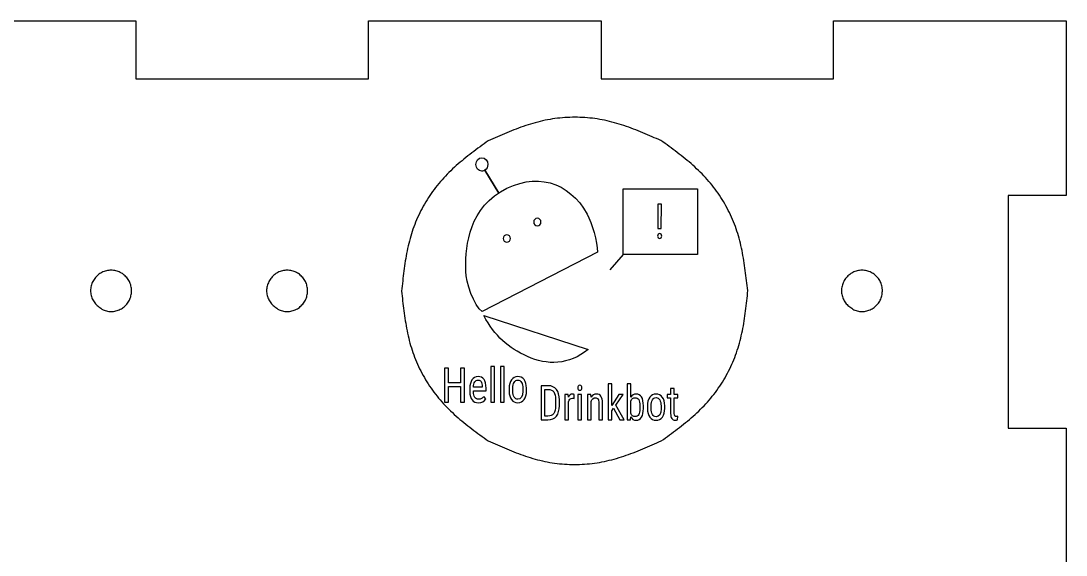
# Model space of a CAD drawing. Extents: x 594 to 1131, y 303 to 853.
# Drawn here: x 807.9 to 897.8, y 800.4 to 846.3 of the extents above; entities that cross this region are included whole.
import ezdxf

# ---------------------------------------------------------------- set-up
doc = ezdxf.new("R2010")
doc.units = 0
doc.layers.get('0').update_dxf_attribs({"linetype": 'CONTINUOUS'})

msp = doc.modelspace()

# ---------------------------------------------------------------- linework, layer by layer
at = {"color": 7}
for p, q in [((797.807448, 846.316372), (817.809525, 846.316372)), ((817.809525, 846.316372), (817.809525, 841.342311)), ((837.811601, 841.342311), (837.811601, 846.316372)), ((837.811601, 846.316372), (857.813678, 846.316372)), ((857.813678, 846.316372), (857.813678, 841.342311)), ((877.780486, 841.342311), (877.780486, 846.316372)), ((877.780486, 846.316372), (897.782562, 846.316372)), ((897.782562, 846.316372), (897.782562, 831.323625)), ((817.809525, 841.342311), (837.811601, 841.342311)), ((857.813678, 841.342311), (877.780486, 841.342311)), ((897.782562, 831.323625), (892.808501, 831.323625)), ((892.808501, 831.323625), (892.808501, 811.321548)), ((892.808501, 811.321548), (897.782562, 811.321548)), ((897.782562, 811.321548), (897.782562, 791.319471))]:
    msp.add_line(p, q, dxfattribs=at)
at = {"color": 0}
for p, q in [((847.804094, 833.478218), (849.006933, 831.50592)), ((849.006933, 831.50592), (847.804094, 833.478218)), ((859.688224, 831.888481), (866.085804, 831.888481)), ((859.688224, 826.229636), (859.688224, 831.888481)), ((859.688224, 831.888481), (866.085802, 831.888481)), ((859.688224, 826.229636), (859.688224, 831.888481)), ((866.085802, 831.888481), (866.085802, 826.229636)), ((866.085804, 831.888481), (866.085804, 826.229636)), ((862.99858, 830.570227), (862.666563, 830.570227)), ((862.666563, 830.570227), (862.689768, 828.470265)), ((862.973589, 828.470265), (862.99858, 830.570227)), ((862.689768, 828.470265), (862.973589, 828.470265)), ((857.499478, 826.455542), (847.586769, 821.340505)), ((859.688224, 826.229636), (858.540445, 824.937506)), ((866.085804, 826.229636), (859.688224, 826.229636)), ((866.085802, 826.229636), (859.688224, 826.229636)), ((847.724265, 820.992045), (856.689069, 818.091033)), ((844.677457, 816.465081), (844.350795, 816.465081)), ((844.350795, 816.465081), (844.350795, 813.539201)), ((844.677457, 815.207113), (844.677457, 816.465081)), ((846.051937, 816.465081), (845.72349, 816.465081)), ((845.72349, 816.465081), (845.72349, 815.207113)), ((846.051937, 813.539201), (846.051937, 816.465081)), ((848.625962, 816.625843), (848.310011, 816.625843)), ((848.310011, 816.625843), (848.310011, 813.539201)), ((848.625962, 813.539201), (848.625962, 816.625843)), ((849.463146, 816.625843), (849.147194, 816.625843)), ((849.147194, 816.625843), (849.147194, 813.539201)), ((849.463146, 813.539201), (849.463146, 816.625843)), ((845.72349, 815.207113), (844.677457, 815.207113)), ((858.714174, 815.121914), (858.398222, 815.121914)), ((858.398222, 815.121914), (858.398222, 812.035272)), ((858.714174, 813.275153), (858.714174, 815.121914)), ((860.359979, 815.121914), (860.045812, 815.121914)), ((860.045812, 815.121914), (860.045812, 812.035272)), ((860.359979, 813.970452), (860.359979, 815.121914)), ((844.677457, 813.539201), (844.677457, 814.891616)), ((844.677457, 814.891616), (845.72349, 814.891616)), ((845.72349, 814.891616), (845.72349, 813.539201)), ((846.514262, 814.714777), (846.514262, 814.451529)), ((846.828429, 814.469614), (846.828429, 814.519853)), ((846.828429, 814.519853), (847.906592, 814.519853)), ((847.59064, 814.825302), (846.830214, 814.825302)), ((847.59064, 814.87353), (847.59064, 814.825302)), ((847.906592, 814.519853), (847.906592, 814.752958)), ((849.89334, 814.726835), (849.89334, 814.48971)), ((850.209292, 814.521862), (850.209292, 814.728844)), ((851.071465, 814.726835), (851.071465, 814.481671)), ((851.387417, 814.521862), (851.387417, 814.750949)), ((853.255526, 814.961152), (852.636118, 814.961152)), ((852.636118, 814.961152), (852.636118, 812.035272)), ((852.96278, 812.350768), (852.96278, 814.645655)), ((852.96278, 814.645655), (853.255526, 814.645655)), ((854.985228, 814.209586), (854.678202, 814.209586)), ((854.678202, 814.209586), (854.678202, 812.035272)), ((854.990584, 813.988538), (854.985228, 814.209586)), ((855.476114, 813.876004), (855.474329, 814.221643)), ((856.131223, 814.209586), (855.815271, 814.209586)), ((855.815271, 814.209586), (855.815271, 812.035272)), ((856.131223, 812.035272), (856.131223, 814.209586)), ((856.627464, 814.209586), (856.627464, 812.035272)), ((856.925565, 814.209586), (856.627464, 814.209586)), ((856.93449, 813.974471), (856.925565, 814.209586)), ((859.315732, 814.209586), (858.714174, 813.275153)), ((859.080107, 813.301277), (859.69416, 814.209586)), ((859.69416, 814.209586), (859.315732, 814.209586)), ((863.781898, 814.209586), (863.487367, 814.209586)), ((863.487367, 814.209586), (863.487367, 813.922223)), ((863.781898, 814.736084), (863.781898, 814.209586)), ((864.096065, 814.736084), (863.781898, 814.736084)), ((864.096065, 814.209586), (864.096065, 814.736084)), ((864.387026, 814.209586), (864.096065, 814.209586)), ((864.387026, 813.922223), (864.387026, 814.209586)), ((844.350795, 813.539201), (844.677457, 813.539201)), ((845.72349, 813.539201), (846.051937, 813.539201)), ((847.890527, 813.824554), (847.726303, 814.049622)), ((848.310011, 813.539201), (848.625962, 813.539201)), ((849.147194, 813.539201), (849.463146, 813.539201)), ((853.891, 813.750628), (853.891, 813.231729)), ((854.214092, 813.24903), (854.214092, 813.739356)), ((854.994154, 812.035272), (854.994154, 813.59065)), ((856.943416, 812.035272), (856.943416, 813.614765)), ((857.609235, 813.46405), (857.609235, 812.035272)), ((857.923402, 812.035272), (857.923402, 813.480126)), ((859.774487, 812.035272), (859.080107, 813.301277)), ((860.359979, 812.603593), (860.359979, 813.637246)), ((863.487367, 813.922223), (863.781898, 813.922223)), ((863.781898, 813.922223), (863.781898, 812.571817)), ((864.096065, 812.572131), (864.096065, 813.922223)), ((864.096065, 813.922223), (864.387026, 813.922223)), ((858.714174, 812.812961), (858.881967, 813.02999)), ((858.714174, 812.035272), (858.714174, 812.812961)), ((858.881967, 813.02999), (859.406769, 812.035272)), ((861.129331, 813.221775), (861.129331, 813.003019)), ((861.443498, 813.017933), (861.443498, 813.232953)), ((861.78087, 813.222906), (861.78087, 812.985781)), ((862.096822, 813.017933), (862.096822, 813.224915)), ((862.958995, 813.222906), (862.958995, 812.977743)), ((863.274947, 813.017933), (863.274947, 813.24702)), ((852.636118, 812.035272), (853.21804, 812.035272)), ((853.22518, 812.350768), (852.96278, 812.350768)), ((854.678202, 812.035272), (854.994154, 812.035272)), ((855.815271, 812.035272), (856.131223, 812.035272)), ((856.627464, 812.035272), (856.943416, 812.035272)), ((857.609235, 812.035272), (857.923402, 812.035272)), ((858.398222, 812.035272), (858.714174, 812.035272)), ((859.406769, 812.035272), (859.774487, 812.035272)), ((860.045812, 812.035272), (860.333204, 812.035272)), ((860.333204, 812.035272), (860.349269, 812.292492)), ((864.385241, 812.03502), (864.388811, 812.334692))]:
    msp.add_line(p, q, dxfattribs=at)
at = {"color": 7}
for points in [[(852.987643, 837.773201), (852.422308, 837.656414), (851.865492, 837.499596), (851.317858, 837.316901)], [(854.68767, 838.003865), (854.11662, 837.965474), (853.547951, 837.888983), (852.987643, 837.773201)], [(856.409817, 838.004129), (855.83657, 838.042521), (855.260917, 838.042388), (854.68767, 838.003865)], [(858.109341, 837.773201), (857.549271, 837.889353), (856.980735, 837.965871), (856.409817, 838.004129)], [(859.771242, 837.317086), (859.226306, 837.499754), (858.67211, 837.656493), (858.109341, 837.773201)], [(849.694083, 836.702618), (849.1569, 836.479865), (848.625114, 836.244624), (848.093301, 836.009356)], [(851.317858, 837.316901), (850.768662, 837.133624), (850.2287, 836.924312), (849.694083, 836.702618)], [(861.387211, 836.702776), (860.85524, 836.924471), (860.317898, 837.133836), (859.771242, 837.317086)], [(862.944919, 836.044625), (862.450995, 836.24465), (861.921802, 836.479944), (861.387211, 836.702776)], [(848.093301, 836.009356), (847.62438, 835.668414), (847.155433, 835.327472), (846.694608, 834.97555)], [(864.349433, 835.006189), (863.886704, 835.359672), (863.415825, 835.702149), (862.944919, 836.044625)], [(846.694608, 834.97555), (846.236058, 834.625374), (845.785526, 834.264376), (845.352932, 833.882212)], [(865.69648, 833.907744), (865.262219, 834.291734), (864.809861, 834.654425), (864.349433, 835.006189)], [(845.352932, 833.882212), (844.921688, 833.501239), (844.508276, 833.099231), (844.125265, 832.669786)], [(866.928618, 832.689391), (866.544364, 833.121006), (866.129418, 833.524972), (865.69648, 833.907744)], [(844.125265, 832.669786), (843.743763, 832.242034), (843.392449, 831.787003), (843.073176, 831.310727)], [(867.977718, 831.332396), (867.659344, 831.807879), (867.30901, 832.262168), (866.928618, 832.689391)], [(843.073176, 831.310727), (842.752634, 830.832519), (842.464396, 830.33288), (842.210846, 829.816016)], [(868.837587, 829.840411), (868.584804, 830.356295), (868.297361, 830.855035), (867.977718, 831.332396)], [(842.210846, 829.816016), (841.958275, 829.30119), (841.740126, 828.769272), (841.5605, 828.224891)], [(869.485552, 828.252329), (869.306746, 828.795677), (869.089338, 829.326563), (868.837587, 829.840411)], [(841.5605, 828.224891), (841.379473, 827.676225), (841.237603, 827.114911), (841.122933, 826.548624)], [(869.920712, 826.57868), (869.806914, 827.144068), (869.665839, 827.704535), (869.485552, 828.252329)], [(841.122933, 826.548624), (841.007945, 825.980616), (840.920341, 825.407634), (840.846178, 824.833118)], [(870.19482, 824.865768), (870.121583, 825.439411), (870.034879, 826.011519), (869.920712, 826.57868)], [(814.206394, 824.095724), (814.168876, 824.039871), (814.134454, 823.981927), (814.103418, 823.922237)], [(814.327943, 824.256882), (814.284552, 824.205421), (814.243938, 824.151604), (814.206394, 824.095724)], [(814.467564, 824.405208), (814.418351, 824.358376), (814.371732, 824.30882), (814.327943, 824.256882)], [(814.622689, 824.537049), (814.568529, 824.496066), (814.51675, 824.452012), (814.467564, 824.405208)], [(814.791758, 824.650159), (814.733232, 824.615842), (814.676797, 824.577981), (814.622689, 824.537049)], [(814.974532, 824.74316), (814.911826, 824.715828), (814.85076, 824.684766), (814.791758, 824.650159)], [(815.167096, 824.814015), (815.101612, 824.794172), (815.037265, 824.770518), (814.974532, 824.74316)], [(815.366645, 824.861799), (815.299282, 824.849919), (815.232607, 824.833833), (815.167096, 824.814015)], [(815.57085, 824.885876), (815.502402, 824.881907), (815.434166, 824.87397), (815.366645, 824.861799)], [(815.776458, 824.885903), (815.70801, 824.889845), (815.639324, 824.889845), (815.57085, 824.885876)], [(815.980743, 824.861826), (815.913221, 824.873732), (815.844958, 824.881934), (815.776458, 824.885903)], [(816.18045, 824.814015), (816.114886, 824.833859), (816.048185, 824.84984), (815.980743, 824.861826)], [(816.373093, 824.74316), (816.310334, 824.770544), (816.245987, 824.794198), (816.18045, 824.814015)], [(816.555603, 824.650159), (816.496733, 824.684793), (816.43572, 824.715828), (816.373093, 824.74316)], [(816.724169, 824.537049), (816.670247, 824.578007), (816.61397, 824.615842), (816.555603, 824.650159)], [(816.879029, 824.405234), (816.82987, 824.451959), (816.778197, 824.496066), (816.724169, 824.537049)], [(817.019444, 824.256882), (816.975232, 824.308714), (816.928401, 824.358297), (816.879029, 824.405234)], [(817.142978, 824.095672), (817.104772, 824.151604), (817.063418, 824.205368), (817.019444, 824.256882)], [(817.246906, 823.922184), (817.215923, 823.982139), (817.181025, 824.039977), (817.142978, 824.095672)], [(829.340402, 824.084982), (829.302937, 824.028229), (829.268541, 823.969439), (829.237479, 823.908929)], [(829.461793, 824.249051), (829.418454, 824.196557), (829.377893, 824.141788), (829.340402, 824.084982)], [(829.601016, 824.400233), (829.551883, 824.35245), (829.505449, 824.301914), (829.461793, 824.249051)], [(829.756009, 824.53488), (829.701796, 824.493049), (829.65007, 824.447991), (829.601016, 824.400233)], [(829.925607, 824.650159), (829.86679, 824.615287), (829.810169, 824.576684), (829.756009, 824.53488)], [(830.10809, 824.743557), (830.045437, 824.716199), (829.984424, 824.685031), (829.925607, 824.650159)], [(830.30076, 824.81428), (830.235196, 824.794436), (830.170823, 824.770941), (830.10809, 824.743557)], [(830.500494, 824.861958), (830.433078, 824.849919), (830.366324, 824.834018), (830.30076, 824.81428)], [(830.704779, 824.88577), (830.636304, 824.881802), (830.568042, 824.873864), (830.500494, 824.861958)], [(830.91036, 824.885903), (830.841912, 824.889766), (830.773226, 824.889766), (830.704779, 824.88577)], [(831.114592, 824.861826), (831.04707, 824.873732), (830.978834, 824.881934), (830.91036, 824.885903)], [(831.314273, 824.814042), (831.248735, 824.833886), (831.182034, 824.849866), (831.114592, 824.861826)], [(831.506916, 824.743186), (831.444183, 824.770571), (831.37981, 824.794224), (831.314273, 824.814042)], [(831.689452, 824.650159), (831.630556, 824.684819), (831.569543, 824.715855), (831.506916, 824.743186)], [(831.858044, 824.537049), (831.804096, 824.577981), (831.747819, 824.615842), (831.689452, 824.650159)], [(832.012905, 824.405234), (831.963745, 824.451959), (831.912072, 824.496039), (831.858044, 824.537049)], [(832.153293, 824.256882), (832.109108, 824.308714), (832.062276, 824.358297), (832.012905, 824.405234)], [(832.276827, 824.095672), (832.238621, 824.151604), (832.197267, 824.205368), (832.153293, 824.256882)], [(832.380755, 823.922184), (832.349773, 823.982139), (832.314874, 824.039977), (832.276827, 824.095672)], [(840.846178, 824.833118), (840.771672, 824.255771), (840.710765, 823.676863), (840.649831, 823.097954)], [(870.423658, 823.13325), (870.328408, 823.711285), (870.268427, 824.289294), (870.19482, 824.865768)], [(878.76351, 824.084982), (878.726072, 824.028229), (878.691649, 823.969439), (878.660614, 823.908929)], [(878.884927, 824.249051), (878.841589, 824.196557), (878.801028, 824.141788), (878.76351, 824.084982)], [(879.024125, 824.400233), (878.975018, 824.35245), (878.928584, 824.301914), (878.884927, 824.249051)], [(879.179144, 824.53488), (879.124931, 824.493049), (879.073205, 824.448017), (879.024125, 824.400233)], [(879.348742, 824.650159), (879.289925, 824.615287), (879.233304, 824.576684), (879.179144, 824.53488)], [(879.531225, 824.743557), (879.468572, 824.716199), (879.407559, 824.685031), (879.348742, 824.650159)], [(879.723895, 824.81428), (879.658331, 824.794436), (879.593958, 824.770941), (879.531225, 824.743557)], [(879.923629, 824.861958), (879.856213, 824.849919), (879.789458, 824.834018), (879.723895, 824.81428)], [(880.127913, 824.88577), (880.059439, 824.881802), (879.991177, 824.873864), (879.923629, 824.861958)], [(880.333468, 824.885903), (880.26502, 824.889766), (880.196361, 824.889766), (880.127913, 824.88577)], [(880.5377, 824.861826), (880.470178, 824.873732), (880.401942, 824.881934), (880.333468, 824.885903)], [(880.737408, 824.814042), (880.671844, 824.833886), (880.605142, 824.849866), (880.5377, 824.861826)], [(880.930051, 824.743186), (880.867318, 824.770571), (880.802945, 824.794224), (880.737408, 824.814042)], [(881.112587, 824.650159), (881.05369, 824.684819), (880.992678, 824.715855), (880.930051, 824.743186)], [(881.281153, 824.537049), (881.227231, 824.577981), (881.170954, 824.615842), (881.112587, 824.650159)], [(881.436013, 824.405208), (881.386854, 824.451933), (881.335181, 824.496039), (881.281153, 824.537049)], [(881.576428, 824.256882), (881.532216, 824.308714), (881.485385, 824.358297), (881.436013, 824.405208)], [(881.699962, 824.095672), (881.661756, 824.151604), (881.620402, 824.205368), (881.576428, 824.256882)], [(881.80389, 823.922184), (881.772907, 823.982139), (881.738009, 824.039977), (881.699962, 824.095672)], [(813.922311, 823.338778), (813.913844, 823.270595), (813.909875, 823.201936), (813.909875, 823.13325)], [(813.959564, 823.541475), (813.94316, 823.474747), (813.930645, 823.407014), (813.922311, 823.338778)], [(814.020894, 823.738167), (813.996553, 823.673926), (813.976048, 823.608203), (813.959564, 823.541475)], [(814.103418, 823.922237), (814.072382, 823.862547), (814.044786, 823.801084), (814.020894, 823.738167)], [(817.326493, 823.738167), (817.304532, 823.801296), (817.277598, 823.862785), (817.246906, 823.922184)], [(817.380283, 823.541608), (817.36626, 823.608124), (817.348903, 823.674005), (817.326493, 823.738167)], [(817.41399, 823.338963), (817.404942, 823.406855), (817.394358, 823.474562), (817.380283, 823.541608)], [(817.437485, 823.097954), (817.430077, 823.166587), (817.422986, 823.270516), (817.41399, 823.338963)], [(829.057112, 823.333354), (829.048646, 823.267023), (829.043883, 823.200136), (829.043619, 823.13325)], [(829.09463, 823.53076), (829.078226, 823.465778), (829.065711, 823.399844), (829.057112, 823.333354)], [(829.154744, 823.722503), (829.131196, 823.659797), (829.110982, 823.595741), (829.09463, 823.53076)], [(829.237479, 823.908929), (829.206443, 823.848418), (829.178768, 823.786162), (829.154744, 823.722503)], [(832.460342, 823.738167), (832.438382, 823.801296), (832.411447, 823.862785), (832.380755, 823.922184)], [(832.514132, 823.541608), (832.500109, 823.608124), (832.482752, 823.674005), (832.460342, 823.738167)], [(832.54784, 823.338963), (832.538791, 823.406855), (832.528208, 823.474562), (832.514132, 823.541608)], [(832.571388, 823.097954), (832.563979, 823.166587), (832.556835, 823.270516), (832.54784, 823.338963)], [(878.480247, 823.333354), (878.471516, 823.267023), (878.467018, 823.200136), (878.466753, 823.13325)], [(878.517765, 823.53076), (878.501361, 823.465778), (878.488846, 823.399844), (878.480247, 823.333354)], [(878.577878, 823.722503), (878.55433, 823.659797), (878.534116, 823.595741), (878.517765, 823.53076)], [(878.660614, 823.908929), (878.629578, 823.848418), (878.601903, 823.786162), (878.577878, 823.722503)], [(881.883477, 823.738167), (881.861516, 823.801296), (881.834582, 823.862785), (881.80389, 823.922184)], [(881.937266, 823.541608), (881.923244, 823.608124), (881.905887, 823.674005), (881.883477, 823.738167)], [(881.970974, 823.338963), (881.961926, 823.406855), (881.951342, 823.474562), (881.937266, 823.541608)], [(881.994522, 823.097954), (881.987114, 823.166587), (881.97997, 823.270516), (881.970974, 823.338963)], [(813.909875, 823.13325), (813.909928, 823.06467), (813.914347, 822.99609), (813.922549, 822.928012)], [(813.922549, 822.928012), (813.931148, 822.859856), (813.943583, 822.792228), (813.96004, 822.725553)], [(813.96004, 822.725553), (813.976444, 822.658719), (813.99687, 822.592838), (814.020894, 822.528306)], [(814.020894, 822.528306), (814.044442, 822.464965), (814.071694, 822.40292), (814.102386, 822.342675)], [(814.102386, 822.342675), (814.133025, 822.282588), (814.167183, 822.2243), (814.204912, 822.168394)], [(817.143004, 822.135585), (817.181025, 822.19128), (817.215923, 822.249118), (817.246906, 822.309073)], [(817.246906, 822.309073), (817.277624, 822.368472), (817.304479, 822.429934), (817.326493, 822.493037)], [(817.326493, 822.493037), (817.348982, 822.557199), (817.366313, 822.62308), (817.380283, 822.689596)], [(817.380283, 822.689596), (817.394305, 822.756668), (817.404889, 822.824349), (817.413938, 822.892267)], [(817.413938, 822.892267), (817.422933, 822.960688), (817.430342, 823.029321), (817.437485, 823.097954)], [(829.043619, 823.13325), (829.043486, 823.064723), (829.047931, 822.996143), (829.056398, 822.928118)], [(829.056398, 822.928118), (829.064838, 822.859935), (829.077274, 822.792308), (829.093731, 822.725633)], [(829.093731, 822.725633), (829.110135, 822.658746), (829.13064, 822.592838), (829.154744, 822.528306)], [(829.154744, 822.528306), (829.178292, 822.464939), (829.205649, 822.402894), (829.236394, 822.342648)], [(829.236394, 822.342648), (829.267033, 822.282588), (829.301164, 822.2243), (829.338867, 822.168367)], [(832.2768, 822.146301), (832.314821, 822.202895), (832.34972, 822.261606), (832.380702, 822.322355)], [(832.380702, 822.322355), (832.41142, 822.382574), (832.438276, 822.44483), (832.460342, 822.508701)], [(832.460342, 822.508701), (832.482038, 822.571354), (832.499024, 822.635595), (832.512862, 822.700418)], [(832.512862, 822.700418), (832.526885, 822.765717), (832.537468, 822.831651), (832.546781, 822.897771)], [(832.546781, 822.897771), (832.556042, 822.964366), (832.563715, 823.031173), (832.571388, 823.097954)], [(840.649831, 823.097954), (840.709839, 822.519946), (840.76982, 821.977206), (840.8434, 821.400732)], [(870.227311, 821.398112), (870.301818, 821.975459), (870.362751, 822.554368), (870.423658, 823.13325)], [(878.466753, 823.13325), (878.466595, 823.064723), (878.47104, 822.996143), (878.479506, 822.928118)], [(878.479506, 822.928118), (878.487947, 822.859935), (878.500382, 822.792308), (878.516839, 822.725633)], [(878.516839, 822.725633), (878.533243, 822.658746), (878.553775, 822.592838), (878.577878, 822.528306)], [(878.577878, 822.528306), (878.601691, 822.464939), (878.628784, 822.402894), (878.659529, 822.342648)], [(878.659529, 822.342648), (878.690168, 822.282588), (878.724299, 822.2243), (878.762002, 822.168367)], [(881.699935, 822.146301), (881.737956, 822.202895), (881.772854, 822.261606), (881.803837, 822.322328)], [(881.803837, 822.322328), (881.834555, 822.382574), (881.86141, 822.44483), (881.883477, 822.508701)], [(881.883477, 822.508701), (881.905173, 822.571354), (881.922132, 822.635595), (881.935997, 822.700418)], [(881.935997, 822.700418), (881.950019, 822.765743), (881.960603, 822.831651), (881.969916, 822.897771)], [(881.969916, 822.897771), (881.979177, 822.964366), (881.986849, 823.031173), (881.994522, 823.097954)], [(814.204912, 822.168394), (814.242404, 822.112858), (814.28344, 822.05965), (814.327943, 822.009591)], [(814.327943, 822.009591), (814.372684, 821.959293), (814.420944, 821.912171), (814.471268, 821.867457)], [(814.471268, 821.867457), (814.521857, 821.822477), (814.574535, 821.779906), (814.628113, 821.738578)], [(814.628113, 821.738578), (814.682035, 821.697012), (814.73691, 821.656689), (814.791758, 821.616341)], [(814.791758, 821.616341), (814.854305, 821.552629), (814.916853, 821.524239), (814.980062, 821.497331)], [(814.980062, 821.497331), (815.042821, 821.470634), (815.106242, 821.445473), (815.170853, 821.423486)], [(815.170853, 821.423486), (815.234988, 821.40179), (815.300287, 821.383031), (815.366645, 821.369378)], [(815.366645, 821.369378), (815.433425, 821.35562), (815.501291, 821.346889), (815.569368, 821.342867)], [(815.775452, 821.342867), (815.844297, 821.348159), (815.912877, 821.35689), (815.980743, 821.369326)], [(815.980743, 821.369326), (816.048291, 821.381814), (816.115151, 821.39798), (816.180847, 821.417877)], [(816.180847, 821.417877), (816.246305, 821.43772), (816.310625, 821.461268), (816.373358, 821.48852)], [(816.373358, 821.48852), (816.435879, 821.515693), (816.496812, 821.54657), (816.555603, 821.581045)], [(816.555603, 821.581045), (816.613943, 821.615282), (816.670194, 821.653091), (816.724063, 821.693996)], [(816.724063, 821.693996), (816.778117, 821.735006), (816.82979, 821.779139), (816.878977, 821.825864)], [(816.878977, 821.825864), (816.928374, 821.872854), (816.975205, 821.922463), (817.019444, 821.974322)], [(817.019444, 821.974322), (817.063418, 822.025889), (817.104798, 822.079652), (817.143004, 822.135585)], [(829.338867, 822.168367), (829.376332, 822.112831), (829.417316, 822.05965), (829.461793, 822.009591)], [(829.461793, 822.009591), (829.506507, 821.959293), (829.554767, 821.912171), (829.605064, 821.867457)], [(829.605064, 821.867457), (829.655679, 821.822477), (829.708331, 821.779906), (829.761936, 821.738578)], [(829.761936, 821.738578), (829.815884, 821.697012), (829.870733, 821.656689), (829.925607, 821.616341)], [(829.925607, 821.616341), (829.988155, 821.552629), (830.050702, 821.524213), (830.113938, 821.497304)], [(830.113938, 821.497304), (830.176697, 821.470608), (830.240117, 821.44542), (830.304729, 821.423459)], [(830.304729, 821.423459), (830.368864, 821.401763), (830.434163, 821.383004), (830.500494, 821.369378)], [(830.500494, 821.369378), (830.567275, 821.35562), (830.635087, 821.347153), (830.703165, 821.34292)], [(830.909222, 821.34292), (830.978093, 821.348265), (831.0467, 821.356996), (831.114592, 821.369431)], [(831.114592, 821.369431), (831.182193, 821.381814), (831.249106, 821.397795), (831.314908, 821.417612)], [(831.314908, 821.417612), (831.380392, 821.437456), (831.444765, 821.460818), (831.507498, 821.488123)], [(831.507498, 821.488123), (831.569993, 821.515323), (831.630847, 821.546279), (831.689452, 821.581045)], [(831.689452, 821.581045), (831.74811, 821.615838), (831.804493, 821.654414), (831.858415, 821.696165)], [(831.858415, 821.696165), (831.912522, 821.738049), (831.964142, 821.783134), (832.013196, 821.830865)], [(832.013196, 821.830865), (832.062488, 821.878807), (832.109187, 821.929396), (832.153293, 821.982153)], [(832.153293, 821.982153), (832.19724, 822.034726), (832.238595, 822.089442), (832.2768, 822.146301)], [(840.8434, 821.400732), (840.916637, 820.827088), (841.003341, 820.25498), (841.117509, 819.687819)], [(869.950557, 819.682607), (870.065571, 820.250614), (870.153175, 820.823596), (870.227311, 821.398112)], [(878.762002, 822.168367), (878.799467, 822.112831), (878.840451, 822.05965), (878.884927, 822.009591)], [(878.884927, 822.009591), (878.929642, 821.959293), (878.977902, 821.912171), (879.028199, 821.867457)], [(879.028199, 821.867457), (879.078788, 821.822477), (879.131466, 821.779906), (879.185071, 821.738578)], [(879.185071, 821.738578), (879.238993, 821.697012), (879.293867, 821.656689), (879.348742, 821.616341)], [(879.348742, 821.616341), (879.411289, 821.552629), (879.473837, 821.524213), (879.537072, 821.497304)], [(879.537072, 821.497304), (879.599831, 821.470608), (879.663252, 821.44542), (879.727863, 821.423459)], [(879.727863, 821.423459), (879.791998, 821.401763), (879.857298, 821.383004), (879.923629, 821.369378)], [(879.923629, 821.369378), (879.990409, 821.35562), (880.058222, 821.347153), (880.126299, 821.34292)], [(880.332357, 821.34292), (880.401228, 821.348265), (880.469808, 821.356996), (880.5377, 821.369431)], [(880.5377, 821.369431), (880.605301, 821.381814), (880.672241, 821.397795), (880.738043, 821.417612)], [(880.738043, 821.417612), (880.803527, 821.437456), (880.8679, 821.460818), (880.930633, 821.488123)], [(880.930633, 821.488123), (880.993127, 821.515323), (881.053981, 821.546279), (881.112587, 821.581045)], [(881.112587, 821.581045), (881.171245, 821.615838), (881.227628, 821.654414), (881.28155, 821.696165)], [(881.28155, 821.696165), (881.335657, 821.738049), (881.387277, 821.783134), (881.436331, 821.830865)], [(881.436331, 821.830865), (881.485623, 821.878807), (881.532322, 821.929396), (881.576428, 821.982153)], [(881.576428, 821.982153), (881.620375, 822.034726), (881.661729, 822.089442), (881.699935, 822.146301)], [(815.569368, 821.342867), (815.638001, 821.338634), (815.706872, 821.339163), (815.775452, 821.342867)], [(830.703165, 821.34292), (830.771771, 821.338687), (830.840642, 821.339216), (830.909222, 821.34292)], [(880.126299, 821.34292), (880.194906, 821.338687), (880.263777, 821.339216), (880.332357, 821.34292)], [(841.117509, 819.687819), (841.231306, 819.122431), (841.372382, 818.561964), (841.552669, 818.014144)], [(869.512989, 818.006313), (869.694043, 818.554979), (869.835913, 819.116319), (869.950557, 819.682607)], [(841.552669, 818.014144), (841.731501, 817.470822), (841.948882, 816.939962), (842.20066, 816.426115)], [(868.862643, 816.415214), (869.115214, 816.930041), (869.33339, 817.461959), (869.512989, 818.006313)], [(842.20066, 816.426115), (842.453443, 815.910204), (842.740886, 815.411464), (843.060529, 814.934103)], [(868.000313, 814.920504), (868.320856, 815.398712), (868.609093, 815.898351), (868.862643, 816.415214)], [(843.060529, 814.934103), (843.378902, 814.458621), (843.729237, 814.004331), (844.109602, 813.577082)], [(866.948224, 813.561392), (867.329727, 813.98917), (867.68104, 814.444201), (868.000313, 814.920504)], [(844.109602, 813.577082), (844.493883, 813.145493), (844.908829, 812.741528), (845.34174, 812.358728)], [(865.720557, 812.348992), (866.151828, 812.729965), (866.565239, 813.131973), (866.948224, 813.561392)], [(845.34174, 812.358728), (845.776001, 811.974765), (846.228359, 811.612074), (846.688813, 811.260311)], [(864.378882, 811.255654), (864.837457, 811.60583), (865.28799, 811.966854), (865.720557, 812.348992)], [(846.688813, 811.260311), (847.151517, 810.906801), (847.622422, 810.564324), (848.093301, 810.221848)], [(862.980188, 810.221848), (863.449136, 810.562816), (863.918057, 810.903758), (864.378882, 811.255654)], [(848.093301, 810.221848), (848.622494, 809.986554), (849.151687, 809.751286), (849.686304, 809.528454)], [(861.379406, 809.528613), (861.91659, 809.751366), (862.448402, 809.986607), (862.980188, 810.221848)], [(849.686304, 809.528454), (850.218276, 809.30676), (850.755591, 809.097395), (851.302247, 808.914144)], [(851.302247, 808.914144), (851.847183, 808.731476), (852.401379, 808.574711), (852.964121, 808.458003)], [(858.085846, 808.458003), (858.651182, 808.574816), (859.208024, 808.731608), (859.755632, 808.91433)], [(859.755632, 808.91433), (860.304854, 809.09758), (860.844789, 809.306918), (861.379406, 809.528613)], [(852.964121, 808.458003), (853.524218, 808.341851), (854.092755, 808.26536), (854.663673, 808.227101)], [(854.663673, 808.227101), (855.236945, 808.188683), (855.812599, 808.188842), (856.385819, 808.227366)], [(856.385819, 808.227366), (856.956896, 808.265757), (857.525565, 808.342248), (858.085846, 808.458003)]]:
    msp.add_open_spline(points, degree=3, dxfattribs=at)
at = {"color": 0}
for points in [[(847.036251, 833.981665), (847.036251, 834.301296), (847.266417, 834.56041), (847.550342, 834.56041)], [(847.550342, 833.402919), (847.266417, 833.402919), (847.036251, 833.662033), (847.036251, 833.981665)], [(847.550342, 834.56041), (847.834267, 834.56041), (848.064433, 834.301296), (848.064433, 833.981665)], [(848.064433, 833.981665), (848.064433, 833.765921), (847.95957, 833.577747), (847.804094, 833.478218)], [(847.804094, 833.478218), (847.729227, 833.430291), (847.642625, 833.402919), (847.550342, 833.402919)], [(849.151522, 831.626494), (852.115814, 833.428009), (855.079836, 832.493392), (856.601988, 829.71818)], [(846.162476, 824.780266), (846.162476, 826.455542), (846.187232, 829.824979), (849.151522, 831.626494)], [(856.601988, 829.71818), (857.029129, 828.939405), (857.476385, 827.318727), (857.499478, 826.455542)], [(852.319965, 829.351703), (852.146456, 829.351703), (852.005799, 829.207748), (852.005799, 829.030176)], [(852.005799, 829.030176), (852.005799, 828.852605), (852.146456, 828.70865), (852.319965, 828.70865)], [(852.634132, 829.030176), (852.634132, 829.207748), (852.493474, 829.351703), (852.319965, 829.351703)], [(852.319965, 828.70865), (852.493474, 828.70865), (852.634132, 828.852605), (852.634132, 829.030176)], [(849.692388, 827.93699), (849.518879, 827.93699), (849.378221, 827.793039), (849.378221, 827.615464)], [(849.692388, 827.93699), (849.518879, 827.93699), (849.378221, 827.793039), (849.378221, 827.615466)], [(850.006555, 827.615464), (850.006555, 827.793039), (849.865898, 827.93699), (849.692388, 827.93699)], [(850.006555, 827.615466), (850.006555, 827.793039), (849.865898, 827.93699), (849.692388, 827.93699)], [(862.704048, 827.982954), (862.674289, 827.942072), (862.659423, 827.89152), (862.659423, 827.831234)], [(862.659423, 827.831234), (862.659423, 827.770948), (862.674289, 827.721023), (862.704048, 827.681524)], [(862.839711, 828.044244), (862.77902, 828.044244), (862.733781, 828.023804), (862.704048, 827.982954)], [(862.704048, 827.681524), (862.733781, 827.642024), (862.77902, 827.622242), (862.839711, 827.622242)], [(862.974482, 827.982954), (862.944136, 828.023804), (862.899203, 828.044244), (862.839711, 828.044244)], [(862.839711, 827.622242), (862.899203, 827.622242), (862.944136, 827.642024), (862.974482, 827.681524)], [(863.02, 827.831234), (863.02, 827.89152), (863.004827, 827.942072), (862.974482, 827.982954)], [(862.974482, 827.681524), (863.004827, 827.721023), (863.02, 827.770948), (863.02, 827.831234)], [(849.378221, 827.615466), (849.378221, 827.437891), (849.518879, 827.293939), (849.692388, 827.293939)], [(849.378221, 827.615464), (849.378221, 827.437891), (849.518879, 827.293939), (849.692388, 827.293939)], [(849.692388, 827.293939), (849.865898, 827.293939), (850.006555, 827.437891), (850.006555, 827.615466)], [(849.692388, 827.293939), (849.865898, 827.293939), (850.006555, 827.437891), (850.006555, 827.615464)], [(847.586769, 821.340505), (846.888156, 821.793149), (846.162476, 823.903594), (846.162476, 824.780266)], [(851.479749, 817.469585), (849.820134, 818.221401), (848.660102, 819.214362), (847.724265, 820.992045)], [(856.689069, 818.091033), (855.031214, 816.717767), (853.139366, 816.717767), (851.479749, 817.469585)], [(846.702584, 815.477395), (846.577017, 815.293177), (846.514262, 815.038972), (846.514262, 814.714777)], [(847.228277, 815.753706), (847.003363, 815.753706), (846.828122, 815.661581), (846.702584, 815.477395)], [(846.830214, 814.825302), (846.838525, 815.038312), (846.874226, 815.19537), (846.937316, 815.296537)], [(846.937316, 815.296537), (847.000378, 815.397673), (847.097356, 815.448257), (847.228277, 815.448257)], [(847.735228, 815.510552), (847.623357, 815.672634), (847.454364, 815.753706), (847.228277, 815.753706)], [(847.228277, 815.448257), (847.34609, 815.448257), (847.433836, 815.404047), (847.491571, 815.315628)], [(847.491571, 815.315628), (847.549277, 815.227208), (847.582301, 815.079822), (847.59064, 814.87353)], [(847.906592, 814.752958), (847.904193, 815.095898), (847.847072, 815.34844), (847.735228, 815.510552)], [(850.097727, 815.477395), (849.96145, 815.293177), (849.89334, 815.042991), (849.89334, 814.726835)], [(850.637701, 815.753706), (850.413957, 815.753706), (850.233975, 815.661581), (850.097727, 815.477395)], [(850.209292, 814.728844), (850.209292, 814.949893), (850.248256, 815.125036), (850.326212, 815.254337)], [(850.326212, 815.254337), (850.40414, 815.383606), (850.507979, 815.448257), (850.637701, 815.448257)], [(851.177675, 815.484428), (851.041398, 815.663936), (850.861416, 815.753706), (850.637701, 815.753706)], [(850.637701, 815.448257), (850.769794, 815.448257), (850.875111, 815.383606), (850.953653, 815.254337)], [(850.953653, 815.254337), (851.032194, 815.125036), (851.071465, 814.949202), (851.071465, 814.726835)], [(851.387417, 814.750949), (851.383847, 815.060417), (851.313924, 815.304889), (851.177675, 815.484428)], [(846.514262, 814.451529), (846.516633, 814.13936), (846.582093, 813.902581), (846.710616, 813.741159)], [(846.945349, 813.961202), (846.867393, 814.067017), (846.828429, 814.236508), (846.828429, 814.469614)], [(849.89334, 814.48971), (849.898081, 814.185579), (849.968005, 813.944435), (850.103082, 813.766278)], [(850.326212, 813.99436), (850.248256, 814.122279), (850.209292, 814.298113), (850.209292, 814.521862)], [(851.071465, 814.481671), (851.063126, 814.028836), (850.919737, 813.802449), (850.641271, 813.802449)], [(851.183923, 813.774316), (851.319586, 813.957843), (851.387417, 814.207025), (851.387417, 814.521862)], [(853.962401, 814.640631), (853.794608, 814.854301), (853.558983, 814.961152), (853.255526, 814.961152)], [(853.255526, 814.645655), (853.468531, 814.645655), (853.627707, 814.573563), (853.733024, 814.429442)], [(853.733024, 814.429442), (853.838341, 814.285289), (853.891, 814.059028), (853.891, 813.750628)], [(854.214092, 813.739356), (854.214092, 814.126505), (854.130195, 814.42693), (853.962401, 814.640631)], [(855.349376, 814.249777), (855.194664, 814.249777), (855.075066, 814.162676), (854.990584, 813.988538)], [(855.474329, 814.221643), (855.440999, 814.240389), (855.399357, 814.249777), (855.349376, 814.249777)], [(855.842047, 814.939047), (855.812287, 814.897506), (855.797421, 814.846608), (855.797421, 814.786322)], [(855.797421, 814.786322), (855.797421, 814.726036), (855.812287, 814.675798), (855.842047, 814.635607)], [(855.975925, 815.001342), (855.916405, 815.001342), (855.871779, 814.980556), (855.842047, 814.939047)], [(855.842047, 814.635607), (855.871779, 814.595417), (855.916405, 814.575321), (855.975925, 814.575321)], [(856.110695, 814.938042), (856.080349, 814.980242), (856.035417, 815.001342), (855.975925, 815.001342)], [(855.975925, 814.575321), (856.036616, 814.575321), (856.081828, 814.595417), (856.111588, 814.635607)], [(856.156214, 814.786322), (856.156214, 814.845258), (856.141041, 814.895842), (856.110695, 814.938042)], [(856.111588, 814.635607), (856.14132, 814.675798), (856.156214, 814.726036), (856.156214, 814.786322)], [(857.403956, 814.249777), (857.213542, 814.249777), (857.057044, 814.157998), (856.93449, 813.974471)], [(857.923402, 813.480126), (857.918632, 813.993216), (857.745484, 814.249777), (857.403956, 814.249777)], [(860.806239, 814.249777), (860.612255, 814.249777), (860.463511, 814.156648), (860.359979, 813.970452)], [(861.282844, 813.996576), (861.176913, 814.165377), (861.018045, 814.249777), (860.806239, 814.249777)], [(862.525231, 814.249777), (862.301487, 814.249777), (862.121505, 814.157652), (861.985257, 813.973466)], [(863.065205, 813.9805), (862.928928, 814.160007), (862.748946, 814.249777), (862.525231, 814.249777)], [(846.710616, 813.741159), (846.839139, 813.579705), (847.023584, 813.49901), (847.263978, 813.49901)], [(847.281829, 813.802449), (847.135455, 813.802449), (847.023277, 813.855357), (846.945349, 813.961202)], [(847.263978, 813.49901), (847.544815, 813.49901), (847.753664, 813.607525), (847.890527, 813.824554)], [(847.527271, 813.861731), (847.456455, 813.822199), (847.374651, 813.802449), (847.281829, 813.802449)], [(847.726303, 814.049622), (847.664412, 813.963871), (847.598059, 813.90123), (847.527271, 813.861731)], [(850.103082, 813.766278), (850.238131, 813.588089), (850.417527, 813.49901), (850.641271, 813.49901)], [(850.641271, 813.802449), (850.509178, 813.802449), (850.40414, 813.866409), (850.326212, 813.99436)], [(850.641271, 813.49901), (850.867357, 813.49901), (851.04826, 813.590758), (851.183923, 813.774316)], [(854.994154, 813.59065), (855.058415, 813.790253), (855.171458, 813.890071), (855.333311, 813.890071)], [(855.333311, 813.890071), (855.384463, 813.890071), (855.432074, 813.885361), (855.476114, 813.876004)], [(856.943416, 813.614765), (856.981487, 813.709872), (857.031775, 813.786894), (857.094251, 813.845861)], [(857.094251, 813.845861), (857.156728, 813.904797), (857.227237, 813.93428), (857.305778, 813.93428)], [(857.305778, 813.93428), (857.406912, 813.93428), (857.482776, 813.898423), (857.533371, 813.82677)], [(857.533371, 813.82677), (857.583938, 813.755086), (857.609235, 813.634169), (857.609235, 813.46405)], [(860.359979, 813.637246), (860.439692, 813.835248), (860.561075, 813.93428), (860.724127, 813.93428)], [(860.724127, 813.93428), (860.86693, 813.93428), (860.970156, 813.87974), (861.033831, 813.770692)], [(861.033831, 813.770692), (861.097479, 813.661643), (861.129331, 813.478681), (861.129331, 813.221775)], [(861.443498, 813.232953), (861.442298, 813.573224), (861.388747, 813.827775), (861.282844, 813.996576)], [(861.985257, 813.973466), (861.84898, 813.789249), (861.78087, 813.539062), (861.78087, 813.222906)], [(862.096822, 813.224915), (862.096822, 813.445964), (862.135786, 813.621107), (862.213742, 813.750408)], [(862.213742, 813.750408), (862.29167, 813.879678), (862.395509, 813.944328), (862.525231, 813.944328)], [(862.525231, 813.944328), (862.657324, 813.944328), (862.762641, 813.879678), (862.841183, 813.750408)], [(862.841183, 813.750408), (862.919724, 813.621107), (862.958995, 813.445273), (862.958995, 813.222906)], [(863.274947, 813.24702), (863.271377, 813.556488), (863.201454, 813.80096), (863.065205, 813.9805)], [(853.728561, 812.57301), (853.62263, 812.424838), (853.454837, 812.350768), (853.22518, 812.350768)], [(853.891, 813.231729), (853.888601, 812.940723), (853.834464, 812.72115), (853.728561, 812.57301)], [(853.958831, 812.351773), (854.128996, 812.562774), (854.214092, 812.861849), (854.214092, 813.24903)], [(860.727697, 812.310578), (860.561075, 812.310578), (860.438521, 812.408228), (860.359979, 812.603593)], [(861.034724, 812.479159), (860.972833, 812.36675), (860.8705, 812.310578), (860.727697, 812.310578)], [(861.129331, 813.003019), (861.128131, 812.766176), (861.096586, 812.591567), (861.034724, 812.479159)], [(861.281059, 812.252301), (861.389333, 812.423771), (861.443498, 812.678982), (861.443498, 813.017933)], [(861.78087, 812.985781), (861.785611, 812.68165), (861.855535, 812.440507), (861.990612, 812.262349)], [(862.213742, 812.490431), (862.135786, 812.61835), (862.096822, 812.794184), (862.096822, 813.017933)], [(862.528801, 812.29852), (862.396708, 812.29852), (862.29167, 812.36248), (862.213742, 812.490431)], [(862.958995, 812.977743), (862.950656, 812.524907), (862.807267, 812.29852), (862.528801, 812.29852)], [(863.071453, 812.270387), (863.207116, 812.453914), (863.274947, 812.703096), (863.274947, 813.017933)], [(863.781898, 812.571817), (863.781898, 812.388259), (863.814614, 812.246273), (863.880075, 812.145796)], [(864.133551, 812.376955), (864.10856, 812.421228), (864.096065, 812.486286), (864.096065, 812.572131)], [(864.262073, 812.310578), (864.201382, 812.310578), (864.158541, 812.332682), (864.133551, 812.376955)], [(853.21804, 812.035272), (853.541718, 812.035272), (853.788639, 812.140772), (853.958831, 812.351773)], [(860.349269, 812.292492), (860.451602, 812.094207), (860.605115, 811.995081), (860.809809, 811.995081)], [(860.809809, 811.995081), (861.015674, 811.995081), (861.172757, 812.0808), (861.281059, 812.252301)], [(861.990612, 812.262349), (862.125661, 812.08416), (862.305058, 811.995081), (862.528801, 811.995081)], [(862.528801, 811.995081), (862.754887, 811.995081), (862.93579, 812.086829), (863.071453, 812.270387)], [(863.880075, 812.145796), (863.945508, 812.045319), (864.040729, 811.995081), (864.165681, 811.995081)], [(864.165681, 811.995081), (864.240653, 811.995081), (864.313839, 812.008394), (864.385241, 812.03502)], [(864.388811, 812.334692), (864.34597, 812.318616), (864.303715, 812.310578), (864.262073, 812.310578)]]:
    msp.add_open_spline(points, degree=3, dxfattribs=at)

doc.saveas('drawing.dxf')
